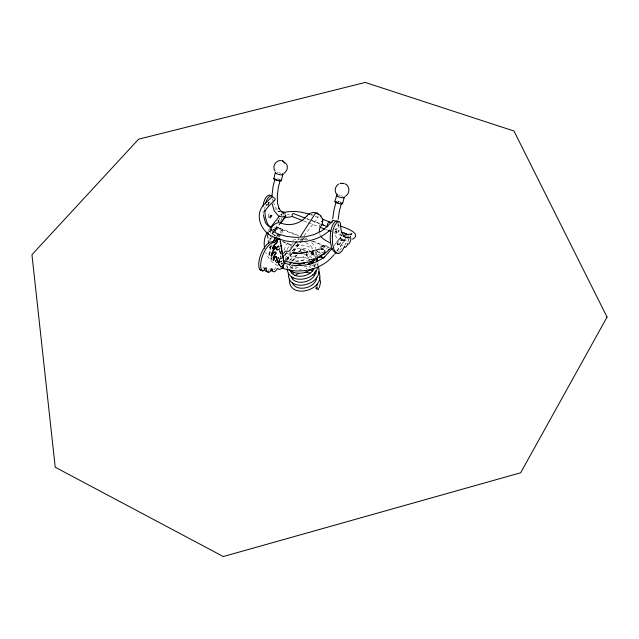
<?xml version="1.0" encoding="UTF-8"?>
<svg xmlns="http://www.w3.org/2000/svg" width="639" height="639" viewBox="0 0 639 639"><rect width="100%" height="100%" fill="white"/><g stroke="black" fill="none" stroke-linecap="round" stroke-linejoin="round"><path stroke-width="0.48" stroke-dasharray="3.19 2.4" d="M278.772 257.892L278.524 258.755M338.127 221.797L338.111 227.037L338.095 226.518M278.516 258.883L278.476 258.507A1.022 0.431 -67.9 0 0 278.189 258.364L277.901 258.579M264.834 209.696L265.001 206.724M271.12 215.016C271.112 219.265 266.319 218.163 271.112 215.151M278.636 258.476L278.628 257.789L278.133 258.428A1.102 0.831 -10.1 0 1 278.524 258.715L278.189 258.364M336.481 242.74L337.096 241.302L338.686 240.775M317.918 266.096L317.95 262.717M315.107 264.394L314.692 266.998M316.313 252.093L315.706 255.72M313.342 252.101L311.592 257.517M269.866 251.391A6.382 2.708 -68 0 0 268.787 255.081L269.275 255.448L269.802 254.402M270.233 251.534A6.382 2.708 -68 0 0 269.147 255.225L269.187 255.456M272.326 257.357A2.875 1.214 -67.9 0 0 271.695 258.875L271.319 259.075A4.984 2.109 -67.9 0 1 271.335 258.044L271.431 257.397M271.966 257.205A2.875 1.214 -67.9 0 0 271.327 258.723L270.96 258.923A4.984 2.109 -67.9 0 1 270.976 257.9L271.064 257.245M340.635 237.988C340.459 240.815 345.26 242.085 345.332 238.706L342.073 243.834M284.004 250.328L285.553 245.863L288.021 243.028M278.971 235.615L278.452 237.317M281.352 215.207L281.448 213.945L281.559 215.87M287.334 267.461L287.862 265.784M290.234 267.821L291.049 265.912M270.409 233.011L270.824 231.19A1.661 1.014 21.9 0 0 269.554 231.534L270.089 230.615M269.77 241.358L270.76 236.518M269.985 230.799L270.001 231.094A10.871 4.457 -77.7 0 0 270.385 230.751M270.68 237.221L270.8 236.813M340.707 238.443L340.603 237.173L339.277 239.002L340.507 240.144L345.124 239.377A2.676 2.46 -85.3 0 1 340.499 237.772L340.707 237.101M271.99 215.718C267.829 224.281 266.655 208.514 271.998 215.966M269.594 231.765L269.85 230.983M281.607 233.355L283.021 230.663L278.053 227.141A3.267 1.869 30.3 0 0 275.856 225.902M287.127 249.585L288.86 246.279L293.876 242.948M270.672 247.828L270.033 247.764L270.377 246.678A5.224 2.221 -68.1 0 1 270.984 245.36M270.441 247.988L270.744 246.822A5.224 2.221 -68.1 0 1 271.351 245.504M281.328 214.504L280.401 214.984M279.962 235.815L280.146 235.703A18.763 3.626 -86.9 0 0 279.283 237.077M286.799 259.833L288.596 256.782L291.496 254.274M289.603 260.728L291.991 257.565L297.383 254.777M335.004 229.952L335.842 228.77L337.2 228.403M267.078 205.287L266.519 204.847L266.798 205.446M268.827 255.304L269.434 254.258A4.8 2.037 -67.9 0 1 270.736 252.205M268.476 204.504L268.827 202.315L268.939 202.843M269.051 255.145L269.458 255.209M286.536 252.173L285.042 256.67L285.417 259.674M315.874 263.667L313.677 266.902M281.807 229.976L280.729 231.829A9.881 3.507 -75.1 0 1 279.834 233.187M272.478 234.154L274.267 231.086M278.053 227.141L276.815 229.249A6.949 2.484 -75.1 0 1 276.336 229.944M271.894 233.666L272.789 232.133M272.102 234.233L273.891 231.182M267.821 231.645L269.323 229.097M269.139 231.805L269.778 230.871M270.113 247.852L270.624 247.221M336.833 250.903L341.49 244.617M336.929 251.215L345.004 240.304M278.205 258.795L278.548 258.507A1.022 0.431 -67.9 0 1 278.772 258.539M341.841 240.208L342.312 239.577A2.676 1.446 36.6 0 1 340.683 237.66L340.635 237.948M334.133 245.584L339.812 237.956M291.703 261.375L296.512 255.081M298.916 251.934L301.312 248.787L306.664 250.911M292.446 261.071L297.223 254.809M299.611 251.678L301.312 248.787M285.705 259.714L299.843 241.286M300.442 240.512L303.429 236.614M304.028 235.831L316.776 219.225A3.307 1.334 -69 0 0 318.15 215.83M286.703 260.057L292.638 252.309M293.229 251.534L300.945 241.478M301.544 240.703L303.317 238.379M286.847 260.52L291.584 254.346M293.948 251.263L301.632 241.238M302.223 240.464L303.996 238.147L307.71 239.617M284.475 255.808L286.871 252.693M297.622 240.208L298.828 238.643M280.928 264.219A2.708 1.118 -67.8 0 1 281.599 263.06L282.134 262.972L281.847 263.404A2.708 1.118 -67.8 0 0 281.168 264.562M284.339 255.32L286.751 252.189M290.37 247.493L291.576 245.927M275.465 229.545L279.65 224.145M275.321 228.331L276.511 226.821L299.348 235.807M275.521 228.914L276.703 227.348M275.441 229.601L279.539 224.401M313.094 253.052C307.016 261.758 291.432 264.482 284.97 254.889M268.388 270.497L268.46 270.425A4.122 1.741 -67.7 0 0 269.155 269.498M320.986 247.716L322.623 246.047L325.379 245.751A3.331 1.582 44.3 0 1 329.077 247.668M325.379 245.751L323.502 247.66M320.019 247.557L321.657 245.879L322.623 246.047M311.497 264.897L306.057 268.835M290.617 268.867L293.485 266.367M290.913 251.51C287.654 254.498 286.743 258.452 290.082 261.407M308.429 253.683C302.606 259.857 289.507 258.859 287.223 252.669M320.259 224.041L319.196 226.869M316.928 255.72L323.07 251.878M295.05 268.787L297.806 267.326M292.422 260.408C297.255 257.118 303.605 256.582 309.108 258.348M279.834 235.895L280.074 235.751A10.727 3.794 -75.1 0 0 280.313 235.583M292.151 250.568C296.744 247.317 304.763 247.277 309.532 250.368M295.474 261.95L301.52 260.289L308.27 261.127M292.774 240.216L298.445 238.962L306.401 239.937M299.475 269.985L301.304 269.57M295.625 245.807C301.352 244.338 307.95 245.224 312.623 249.01M343.079 240.911L349.126 239.833M340.499 237.772L340.603 237.189M312.487 214.081L310.834 214.464M298.429 251.542L304.324 251.423M274.395 235.647L276.08 235.487M269.027 239.026L271.918 238.77M278.364 235.759L280.146 235.703M269.123 217.635L268.731 217.156L269.163 217.795M304.124 266.239L310.722 267.693M294.723 266.775L296.656 267.046M281.823 213.386L289.387 214.672M303.94 254.322L308.925 255.656L311.648 257.421M283.021 230.663L276.503 228.922A3.403 1.941 30.4 0 1 275.697 228.634M268.931 202.555L266.806 205.199M306.48 218.762L308.357 219.305M278.061 257.197L278.82 257.573M278.971 179.112L279.427 179.263M310.73 214.752L312.551 215.383M305.474 242.732C309.14 244.026 311.752 246.063 313.006 249.617M341.833 240.671L337.464 238.826L334.117 233.714M315.227 216.381L320.546 218.426M337.488 224.92L339.277 225.607M311.896 220.551L320.73 223.962M334.956 229.449L336.745 230.136M306.928 218.762L309.659 219.816M310.578 220.167L320.618 224.041M303.797 221.014L307.447 222.428M308.365 222.787L318.406 226.669M325.634 229.465L327.432 230.168M333.75 232.612L341.865 235.751M278.093 211.189L279.882 211.884A38.755 16.646 -69.7 0 1 273.724 202.443M277.454 220.862L279.235 221.557M303.916 237.604L309.332 239.737M312.942 241.159L329.197 247.549M276.711 227.412L297.63 235.647M311.433 241.079L328.15 247.66M282.206 241.183L292.175 245.144M311.121 252.685L316.465 254.809M272.438 237.796L270.425 236.486M283.253 242.101L292.263 245.696M301.4 249.33L305.091 250.8M310.626 253.004L315.243 254.841M281.599 263.06L281.959 263.204A2.708 1.118 -67.8 0 0 281.288 264.362M271.192 259.043L271.599 259.122M281.847 263.404L283.7 264.155M270.968 259.059L271.503 259.242M341.002 202.347L340.595 202.172A3.962 0.927 14.7 0 0 337.672 201.381M290.921 265.497L292.63 266.263M340.22 202.427L340.755 202.667A2.756 0.591 15.2 0 1 341.154 202.898M296.919 243.763L298.413 244.457M293.165 268.939L289.651 265.76M321.657 245.879L327.408 248.986M277.861 265.632C272.31 263.012 267.869 258.092 265.76 252.325M310.77 253.324L313.453 255.097L316.009 257.844M311.968 265.081L313.693 266.072M268.843 202.02L269.618 202.827M340.635 234.481L341.553 235.36L339.149 231.741M349.653 235.751L350.979 237.077M274.874 235.456L273.452 234.401L276.352 236.933M272.941 200.558L272.062 198.633M315.634 250.081L319.284 253.356L316.233 250.009M312.671 252.605L313.597 254.394L311.944 252.549M278.772 257.813L278.444 257.397A2.053 0.863 -67.9 0 0 278.029 257.245M266.615 205.327L266.032 204.592M311.656 242.756L314.244 245.512L315.77 248.555M313.573 254.322L315.339 256.846M312.072 252.533L313.525 254.266M311.808 252.285L313.445 254.626L314.156 257.03M313.573 264.458L315.099 266.607M287.885 268.404L286.424 265.664M320.443 253.931L318.677 250.887M315.075 251.63L316.688 254.849M316.824 263.835L317.695 265.297M264.402 267.046L263.54 267.477A4.888 2.093 -67.6 0 1 263.172 268.092L263.044 268.276A4.888 2.093 -67.6 0 1 262.917 268.46M320.379 235.4L319.58 233.674M306.097 253.955L307.742 257.134L306.201 252.709M269.666 247.021L270.952 249.577M275.353 260.177L277.31 264.258M274.986 260.025L276.951 264.115M276.511 226.821L276.687 227.284M350.436 235.871L350.627 236.51M280.058 251.063L281.176 257.477M279.842 250.68L281.016 257.405M279.539 250.001L280.817 257.333M269.794 246.774L270.113 249.482M285.106 213.218L285.146 213.626A3.323 1.414 -68.8 0 1 284.914 215.159M263.188 214.185L263.012 208.985M273.971 269.938A4.138 1.733 -67.7 0 0 275.066 268.316L275.337 267.909A1.022 0.431 -67.7 0 1 275.625 267.709M269.81 268.428A1.03 0.431 -67.6 0 1 269.954 268.3M337.56 201.716A2.756 0.591 15.2 0 1 338.91 201.996M336.058 230.072A1.102 0.823 -6.9 0 1 337.009 229.609M337.4 242.836A1.094 0.823 -6.8 0 1 338.774 241.973M335.986 201.229A3.962 0.927 14.7 0 1 336.761 201.261M338.358 195.167A3.97 0.911 14.7 0 1 340.26 195.494M341.258 195.766A3.97 0.911 14.7 0 1 343.007 196.429M339.804 250.48A9.976 3.81 -68.7 0 0 342.68 245.512A3.203 1.214 -68.7 0 0 342.752 246.047M339.173 251.207A9.976 3.81 -68.7 0 1 337.919 252.285M344.796 245.28A3.203 1.214 -68.7 0 0 345.739 243.028A3.403 1.286 -68.8 0 0 346.745 243.147M348.902 239.074A3.403 1.286 -68.8 0 1 348.047 241.51L347.632 242.213A3.403 1.286 -68.8 0 1 347.185 242.772M338.91 227.492A39.714 15.088 -69.5 0 1 338.55 223.522M278.652 179.359A2.692 0.559 14.6 0 1 279.698 179.807M275.297 228.442A3.403 1.941 30.4 0 1 273.915 227.42M268.42 203.05A1.07 0.783 -10 0 1 268.084 204.512M267.533 204.536A1.07 0.783 -10 0 1 267.278 204.472M270.609 215.367A1.062 0.775 -10 0 1 270.936 216.421A1.062 0.775 -10 0 1 269.474 216.781M271.008 246.758A4.944 2.101 -68 0 1 271.399 246.366M271.375 246.902A4.944 2.101 -68 0 1 271.759 246.51M271.703 244.897A5.224 2.221 -68.1 0 1 272.07 244.354M277.15 172.402A3.882 0.871 14 0 1 278.053 172.53M279.019 172.722A3.882 0.871 14 0 1 280.904 173.281M277.542 178.704A3.874 0.887 14 0 1 278.516 178.96M280.433 211.749A38.731 16.694 -69.7 0 1 275.113 208.961M283.373 212.931A3.315 1.422 -68.8 0 1 282.861 215.287M279.818 218.226A3.123 1.342 -68.7 0 1 277.142 220.687M278.109 221.581A9.737 4.201 -68.7 0 0 278.604 220.487A3.131 1.342 -68.7 0 0 278.931 221.382M281.831 218.147A3.131 1.342 -68.7 0 1 280.896 220.343M280.473 220.902A3.131 1.342 -68.7 0 1 280.034 221.31M313.046 252.437A1.502 0.615 39.7 0 1 312.735 253.148A1.502 0.615 39.7 0 1 311.249 252.285"/><path stroke-width="0.96" d="M279.051 247.085L278.892 246.175A2.077 0.879 -68.1 0 0 277.606 246.718A2.077 0.879 -68.1 0 0 276.815 249.098M281.032 258.444L281.032 258.827M272.997 253.116A4.8 2.029 -67.9 0 0 271.695 255.169L271.04 255.999A6.382 2.7 -68 0 1 272.565 251.415L273.045 250.584A6.382 2.7 -68 0 1 275.681 247.948L275.88 247.061A4.944 2.101 -68 0 0 274.419 246.742M276.088 252.852L276.072 252.804A4.8 2.029 -67.9 0 0 274.754 252.197L273.356 253.26A4.8 2.029 -67.9 0 0 272.054 255.32L271.407 256.143A6.39 2.7 -68 0 1 272.925 251.558L273.404 250.728A6.39 2.7 -68 0 1 276.048 248.1L275.904 247.101M290.961 216.853L284.075 217.739L285.393 216.972L285.657 215.886L285.393 216.964L280.122 223.658M324.756 250.153L324.812 253.651L317.12 257.629L317 256.063M275.169 252.062A4.8 2.029 -67.9 0 1 275.705 252.661L275.489 253.523A4.657 1.965 -67.9 0 0 273.636 256.894L273.588 258.963A4.992 2.101 -67.9 0 0 273.564 259.985L273.939 259.785A2.883 1.214 -67.9 0 1 274.85 257.829L275.145 257.453A2.883 1.214 -67.9 0 1 276.791 257.357L277.198 260.265L279.531 265.161M273.596 258.907L274.003 257.038A4.657 1.957 -67.9 0 1 275.856 253.667L275.728 252.717M340.507 242.812L339.413 244.585M289.427 279.131C288.261 300.689 327.495 290.218 318.597 271.383M315.986 270.329C315.97 282.326 295.106 286.599 291.32 277.03M317.184 258.38L316.624 261.798M263.156 206.165L263.46 203.218L264.786 199.528A7.54 3.331 -69 0 1 270.561 195.566M321.545 255.848L321.185 256.59M283.029 255.145L282.981 256.558M271.918 195.853L273.077 186.436L275.01 178.888M345.052 196.341C350.188 193.984 350.156 185.893 344.916 183.728M332.679 218.77L334.085 209.336L336.122 201.852M338.135 219.385L339.485 210.487L341.45 203.29M288.373 273.324C287.358 293.836 324.157 285.274 318.422 267.038M322.535 223.075L322.567 218.85L320.554 216.054M331.841 248.962L330.099 247.9M319.117 231.51L319.764 228.203L322.399 223.546M280.249 223.378L285.705 216.333A2.612 1.382 38.3 0 1 284.515 217.124M274.818 240.08L275.353 237.412L277.422 238.259A2.78 1.182 -68.4 0 0 278.077 239.002M273.276 247.66A4.944 2.101 -68 0 0 272.893 248.132L272.342 248.755L272.645 247.589A5.224 2.213 -68.1 0 1 275.545 243.611L275.665 243.547A2.26 0.958 -68.2 0 0 276.903 241.869L277.622 238.315L278.037 238.611A2.78 1.182 -68.4 0 0 279.299 238.571M276.272 247.253L276.248 247.205A4.944 2.093 -68 0 0 273.26 248.275L272.709 248.898L273.005 247.732A5.224 2.213 -68.1 0 1 275.912 243.755L276.032 243.691A2.26 0.958 -68.2 0 0 277.27 242.013L277.989 238.459M325.019 251.91L325.235 252.972A11.119 4.513 -59.5 0 0 325.97 252.509L326.289 252.245A11.949 3.594 -55.5 0 0 327.088 251.566L327.36 251.311A14.098 2.684 -51.7 0 0 328.182 250.488L329.74 248.986A3.467 1.645 44.4 0 1 328.726 249.426M331.905 248.611L323.55 258.148L319.859 256.678M316.728 277.789C315.362 288.293 296.208 292.406 292.279 282.821M317.599 283.604L316.72 286.416M314.116 259.57L312.551 263.619M273.819 178.744L275.297 172.746M273.22 258.811A4.992 2.101 -67.9 0 0 273.204 259.841L273.58 259.642A2.883 1.214 -67.9 0 1 273.963 258.603M281.352 180.494L282.837 174.503M280.162 180.35L278.372 187.211L277.286 195.885L277.566 203.386L277.438 202.906L279.027 208.641L278.716 208.154L281.448 211.828M334.94 201.652L336.545 195.55M342.624 203.482L344.237 197.379M265.289 203.929L266.615 200.239A7.548 3.323 -69 0 1 272.382 196.261M267.533 235.639L268.596 232.78M276.775 236.406L278.364 234.066L286.847 236.494L296.097 237.412L305.442 236.757L313.989 234.617L321.441 231.118L327.224 226.494L333.103 220.287L336.346 221.413M279.938 248.259L278.836 249.777M285.761 215.798L285.529 216.437A2.612 2.348 -83.8 0 1 284.667 217.428M319.396 287.51L320.578 282.238L319.38 277.23M317.463 268.005C313.973 281.208 288.772 284.363 287.111 268.867M332.887 220.479L332.903 220.455A2.021 0.431 79.5 0 0 332.791 221.142M291.616 272.765L292.119 271.799M281.935 260.944L281.192 261.854M292.566 278.812L293.029 277.813M283.548 253.483L285.337 251.167L289.179 251.191L296.416 241.782M272.358 248.355L272.765 248.427M314.132 268.42C310.434 277.11 293.908 279.523 290.282 270.912M282.614 266.639A2.708 1.118 -67.8 0 0 282.574 267.757A12.109 5.032 -68 0 1 280.249 269.163L279.818 269.259A12.109 5.032 -68 0 1 277.701 268.524A1.022 0.423 -67.7 0 0 277.206 268.676L276.935 269.075A4.138 1.733 -67.7 0 1 275.249 271.232L274.778 271.551A6.877 2.875 -67.8 0 1 273.276 271.639L272.518 270.632A6.877 2.875 -67.8 0 1 272.286 269.346A1.03 0.431 -67.6 0 0 271.687 269.203L271.407 269.61A4.13 1.741 -67.7 0 1 270.337 271.2L270.193 271.351A4.13 1.741 -67.7 0 1 269.762 271.727L268.835 272.222A8.738 3.69 -67.8 0 1 267.709 272.134L266.511 270.473A8.738 3.69 -67.8 0 1 266.303 268.692L266.128 267.637L265.433 268.26A4.896 2.085 -67.6 0 1 265.065 268.867L264.937 269.059A4.896 2.085 -67.6 0 1 264.274 269.898L264.266 269.906A4.792 2.045 -67.6 0 1 263.867 270.289L262.509 270.856L259.753 269.402A15.663 6.686 -67.9 0 1 260.033 256.798A15.663 6.686 -67.9 0 1 267.685 243.771L269.89 242.229L272.342 241.774A2.612 1.118 -68.3 0 0 273.804 240.48L275.521 237.508A2.78 1.182 -68.4 0 0 275.657 237.916M262.509 270.856L261.655 270.185A15.671 6.67 -67.9 0 1 261.95 257.581A15.671 6.67 -67.9 0 1 269.594 244.537L271.799 242.988L274.251 242.532A2.62 1.118 -68.3 0 0 275.705 241.238L277.422 238.259M267.326 232.492C264.258 237.061 263.595 243.02 264.65 248.331M270.433 230.048C271.863 225.902 275.585 221.933 280.337 222.835C289.227 226.693 300.514 224.033 306.512 216.102M300.642 236.286L315.067 213.785L317.415 213.186L321.066 215.974M306.84 216.174L307.495 215.647M334.796 254.09L335.771 252.772A9.976 3.81 -68.7 0 0 336.769 252.82M337.935 243.523L337.576 244.529L338.374 244.41M264.762 211.261L268.644 206.101L268.364 206.389L274.834 200.007A1.981 1.518 -16.1 0 0 274.762 198.242L272.062 196.716L265.68 202.922M265.409 203.21C252.884 213.977 261.087 233.323 275.329 237.588M289.435 264.818L291.104 262.166M289.459 264.985L291.248 262.637M289.299 264.522L284.323 263.148L286.104 260.824M280.034 238.858L284.171 264.099A2.708 1.118 -67.8 0 0 283.045 267.701L282.694 267.549A2.708 1.118 -67.8 0 1 282.662 267.038M279.467 260.944L279.107 261.958L279.986 261.814M333.925 254.833L333.702 255.113C321.649 270.025 299.715 274.618 282.063 267.997M269.826 228.243L279.642 215.846M313.677 259.642L308.118 264.49M285.649 215.862L282.35 217.036L279.866 216.341M350.723 234.633L351.777 233.834L343.055 235.511M329.996 230.016C323.534 236.422 314.891 239.761 306.073 241.382L296.073 242.093L286.128 241.095L277.933 238.746M321.313 221.741C322.967 221.294 323.31 220.743 322.511 218.706M276.799 249.338L277.126 249.865L277.925 249.514M307.655 215.031C309.955 212.643 313.645 211.876 316.752 212.963M270.632 230.032L271.942 229.289M292.974 273.452L294.387 272.358M294.883 275.609L298.701 273.268M284.012 173.177C287.127 171.356 288.373 166.963 286.408 163.872M338.662 184.024C335.467 185.853 334.149 190.35 336.122 193.521M337.943 232.269L339.021 230.064M310.738 269.53C304.571 274.011 295.122 274.882 289.1 269.698M323.59 254.17L324.364 253.683L323.31 254.458M324.348 257.006C315.179 263.955 303.325 266.679 291.983 265.121M319.819 256.119L324.221 253.292M274.458 200.414L274.003 200.662M273.276 229.425L274.866 230.511M275.377 230.871L273.923 229.697M273.939 252.269L274.395 252.054M300.226 253.411L307.047 252.221L305.274 252.365M336.218 231.054A1.102 0.823 -6.9 0 0 336.449 231.174L335.986 231.925L336.633 232.292M260.608 270.073L263.372 270.696M336.977 195.191A3.211 2.979 68.9 0 0 336.937 193.944L336.969 193.936A3.187 2.82 78.7 0 1 336.993 195.183L336.641 195.326A3.97 0.911 14.7 0 0 340.523 197.435A3.97 0.911 14.7 0 0 344.07 197.1M305.123 262.661L300.21 264.019L293.676 263.468M340.06 183.489L343.95 183.449L340.595 183.281M352.504 239.194C363.016 233.451 344.333 227.444 340.18 225.95M292.047 216.477C292.135 217.244 291.879 213.586 293.237 213.482L305.099 218.059M317.16 259.154C306.848 263.859 294.827 264.682 284.147 260.696M315.458 250.153L320.451 248.97M312.591 251.159L314.292 250.608L311.664 251.327M264.434 268.564A8.73 3.698 -67.8 0 0 264.618 269.698L265.824 271.359A8.73 3.698 -67.8 0 0 266.958 271.447L267.398 271.303M321.96 248.898L321.641 248.986M321.185 249.122L323.422 249.258L321.864 248.914M309.46 251.542L310.937 251.199M348.279 234.856L341.362 232.045M298.485 264.059L304.204 263.372M309.252 251.814L309.923 251.67M319.931 257.309L319.827 257.325A18.18 10.128 -45.5 0 0 318.757 257.605M307.111 252.157L299.675 253.252L292.438 252.86L299.332 253.363M283.812 212.523C292.518 210.455 301.464 211.589 309.827 214.432M282.214 212.436L284.243 212.212A3.323 1.414 -68.8 0 1 284.906 212.539M281.104 211.669L282.462 211.517A3.315 1.422 -68.8 0 1 283.125 211.852M281.288 160.581C275.896 159.87 271.751 166.635 275.034 171.084M335.802 231.526L336.298 231.917L335.779 231.885M305.043 272.174L310.067 273.045M337.584 244.402L337.192 243.914L337.608 244.553M278.939 261.766L278.86 261.311M308.126 263.859L310.043 264.378M276.975 249.745L276.847 249.122M279.019 261.806L279.099 261.83A2.053 0.855 -67.9 0 0 280.233 261.639M276.511 179.886L277.166 180.094A2.692 0.559 14.6 0 0 277.853 180.262M310.889 270.305L312.783 271.008M322.32 219.105L332.104 222.851M321.617 224.297L323.382 224.984M321.521 224.393L327.831 226.829M291.935 216.421L302.886 220.663M320.219 227.372L324.732 229.121M328.334 230.511L331.042 231.566M320.922 256.582L323.59 257.653M273.804 240.48L275.705 241.238M272.342 241.774L274.251 242.532M275.816 247.724L275.728 247.884M275.489 253.523L275.904 253.603M343.902 232.9L346.705 234.09M275.082 257.006A2.883 1.214 -67.9 0 1 276.431 257.213L276.791 257.357M273.524 259.809L273.436 259.953M273.212 259.969L273.756 260.153M271.032 268.835L272.286 269.346M266.958 271.447L268.835 272.222M259.753 269.402L261.655 270.185M261.016 270.105L262.909 270.888M278.668 216.134L274.179 210.862L272.254 203.993M273.324 229.449L274.754 230.256M337.08 202.595L336.809 202.475A2.756 0.591 15.2 0 1 336.418 202.236M271.583 230.415L278.939 234.641M283.045 267.701L279.171 265.017L276.831 260.121L276.431 257.213M311.185 262.477L312.471 263.42M312.136 268.508L313.414 269.45M314.612 272.062L316.121 273.165M312.95 274.387L314.22 275.329M329.74 242.788L323.773 239.313L321.193 236.893M317.415 213.186L318.102 214.568M327.559 226.589C326.465 225.287 328.718 220.375 329.916 222.588M270.64 269.866L271.407 270.864A6.877 2.883 -67.8 0 0 272.573 270.92M316.888 259.314L317.575 261.079M283.692 260.329L283.548 259.841M275.721 237.556L275.768 237.708A2.78 1.182 -68.4 0 0 275.992 237.964M275.353 237.412L275.409 237.564A2.78 1.182 -68.4 0 0 275.633 237.82M277.622 238.315L277.669 238.467A2.78 1.182 -68.4 0 0 278.197 238.794M268.06 238.059L267.557 236.358M280.154 241.526L280.481 243.395M280.801 245.272L281.128 247.149M281.448 249.026L283.045 258.228M283.357 260.057L283.676 261.894M282.047 253.356L282.382 255.273M322.615 219.273L322.671 219.64M263.292 214.968L265.345 222.308A38.3 16.574 -69.3 0 0 269.634 226.693A9.729 4.217 -68.7 0 0 271.319 226.613M264.834 210.59L265.321 217.236L267.15 223.019A38.324 16.534 -69.3 0 0 271.423 227.396M282.781 265.984A2.708 1.118 -67.8 0 1 283.7 264.155M280.721 266.998A2.708 1.118 -67.8 0 1 280.689 266.487M338.662 203.146A2.756 0.591 15.2 0 1 337.975 202.946M309.907 259.849A46.607 28.571 -27.2 0 1 316.473 258.444L317.104 258.18A18.18 10.128 -45.5 0 1 318.214 257.781M307.239 251.854A46.312 28.635 -27.2 0 1 307.894 251.702M323.813 252.621A1.693 0.687 51.4 0 1 324.165 253.164M278.085 249.41A2.077 0.879 -68.1 0 1 276.903 249.577M278.987 261.351A2.053 0.855 -67.9 0 1 279.77 259.003A2.053 0.855 -67.9 0 1 281.032 258.436M273.66 247.269A4.944 2.101 -68 0 1 274.043 246.966M282.726 266.439A2.708 1.118 -67.8 0 1 283.141 265.121M278.029 246.966A1.038 0.439 -68.1 0 1 278.316 246.606M342.041 202.867A3.962 0.927 14.7 0 1 341.593 203.921A3.962 0.927 14.7 0 1 336.969 202.97L336.154 202.619A3.962 0.927 14.7 0 1 335.044 201.429M335.771 252.772A39.283 14.985 -69.2 0 1 332.008 248.531C329.476 241.222 329.66 232.74 332.432 225.551A7.74 3.011 -68.9 0 1 337.919 221.31M348.806 237.245A3.403 1.286 -68.8 0 0 348.215 236.933L346.33 237.245A39.714 15.088 -69.5 0 1 345.236 237.109M344.205 236.781A39.714 15.088 -69.5 0 1 343.239 236.262M275.928 179.663A2.692 0.559 14.6 0 1 275.137 179.224M268.5 243.243A46.024 1.414 81.7 0 1 268.228 240.679M282.694 174.239A3.882 0.871 14 0 1 282.358 174.838L281.775 174.886A3.882 0.871 14 0 1 276.807 173.808A3.882 0.871 14 0 1 275.784 172.41M280.817 179.918A3.874 0.887 14 0 1 280.872 180.837L280.281 180.893A3.874 0.887 14 0 1 276.647 180.286L275.736 179.982A3.874 0.887 14 0 1 274.307 178.401M309.244 259.985L308.741 260.169L309.244 260.025M332.328 235.919L332.464 243.515L333.909 249.274A39.306 14.937 -69.2 0 0 337.656 253.515A9.984 3.802 -68.7 0 0 344.557 246.247A3.203 1.206 -68.7 0 0 345.827 247.021A3.203 1.206 -68.7 0 0 347.616 243.755A3.403 1.278 -68.8 0 0 349.493 242.94L349.916 242.237A3.403 1.278 -68.8 0 0 350.859 239.05L350.819 238.427A3.403 1.278 -68.8 0 0 350.084 237.66L348.207 237.972A39.746 15.04 -69.5 0 1 340.459 224.257A7.748 3.003 -68.9 0 0 338.319 221.661A7.748 3.003 -68.9 0 0 334.365 226.294L332.991 230.072L332.328 235.919M607.05 317.072L520.665 472.772L223.315 556.553L55.218 467.229L31.95 254.713L138.607 139.182L365.236 82.447L513.972 131.011L607.05 317.072M275.289 230.935L274.818 230.336L275.297 230.927M282.949 173.84L282.893 173.848A3.155 2.564 85.1 0 0 282.334 174.838A3.131 2.74 79.2 0 1 282.949 173.84M285.218 163.328C283.365 160.932 279.331 158.264 285.218 163.328M316.193 288.524A1.454 0.679 28.3 0 0 318.462 289.251A1.454 0.679 28.3 0 0 317.064 287.67A1.454 0.679 28.3 0 0 316.193 288.524"/></g></svg>
